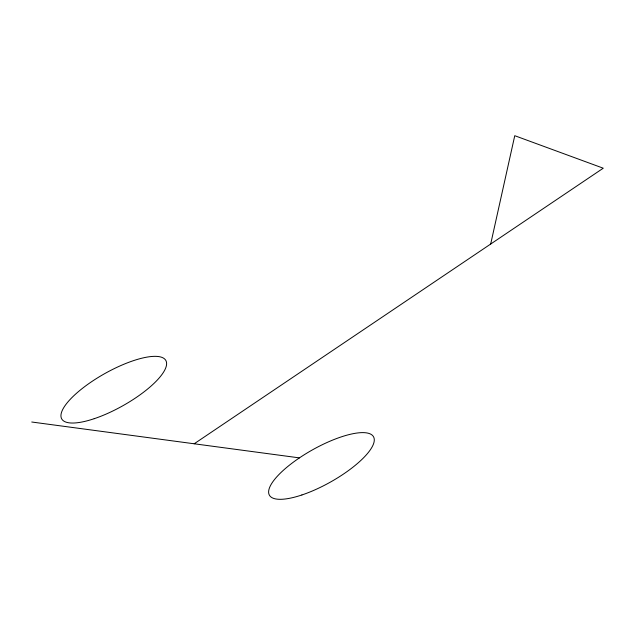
<?xml version="1.0" encoding="UTF-8"?>
<svg xmlns="http://www.w3.org/2000/svg" width="635" height="635" viewBox="0 0 635 635"><rect width="100%" height="100%" fill="white"/><g stroke="black" fill="none" stroke-linecap="round" stroke-linejoin="round"><path stroke-width="0.95" d="M490.688 244.03L514.755 135.7L603.25 168.204L194.191 443.778M31.75 422.013L299.426 457.883M94.218 418.687A59.698 18.447 -29.3 0 0 166.06 360.926A59.698 18.447 -29.3 0 0 81.05 389.453A59.698 18.447 -29.3 0 0 94.218 418.687M301.895 494.967A59.698 18.447 -29.3 0 0 373.737 437.205A59.698 18.447 -29.3 0 0 288.727 465.733A59.698 18.447 -29.3 0 0 301.895 494.967"/></g></svg>
